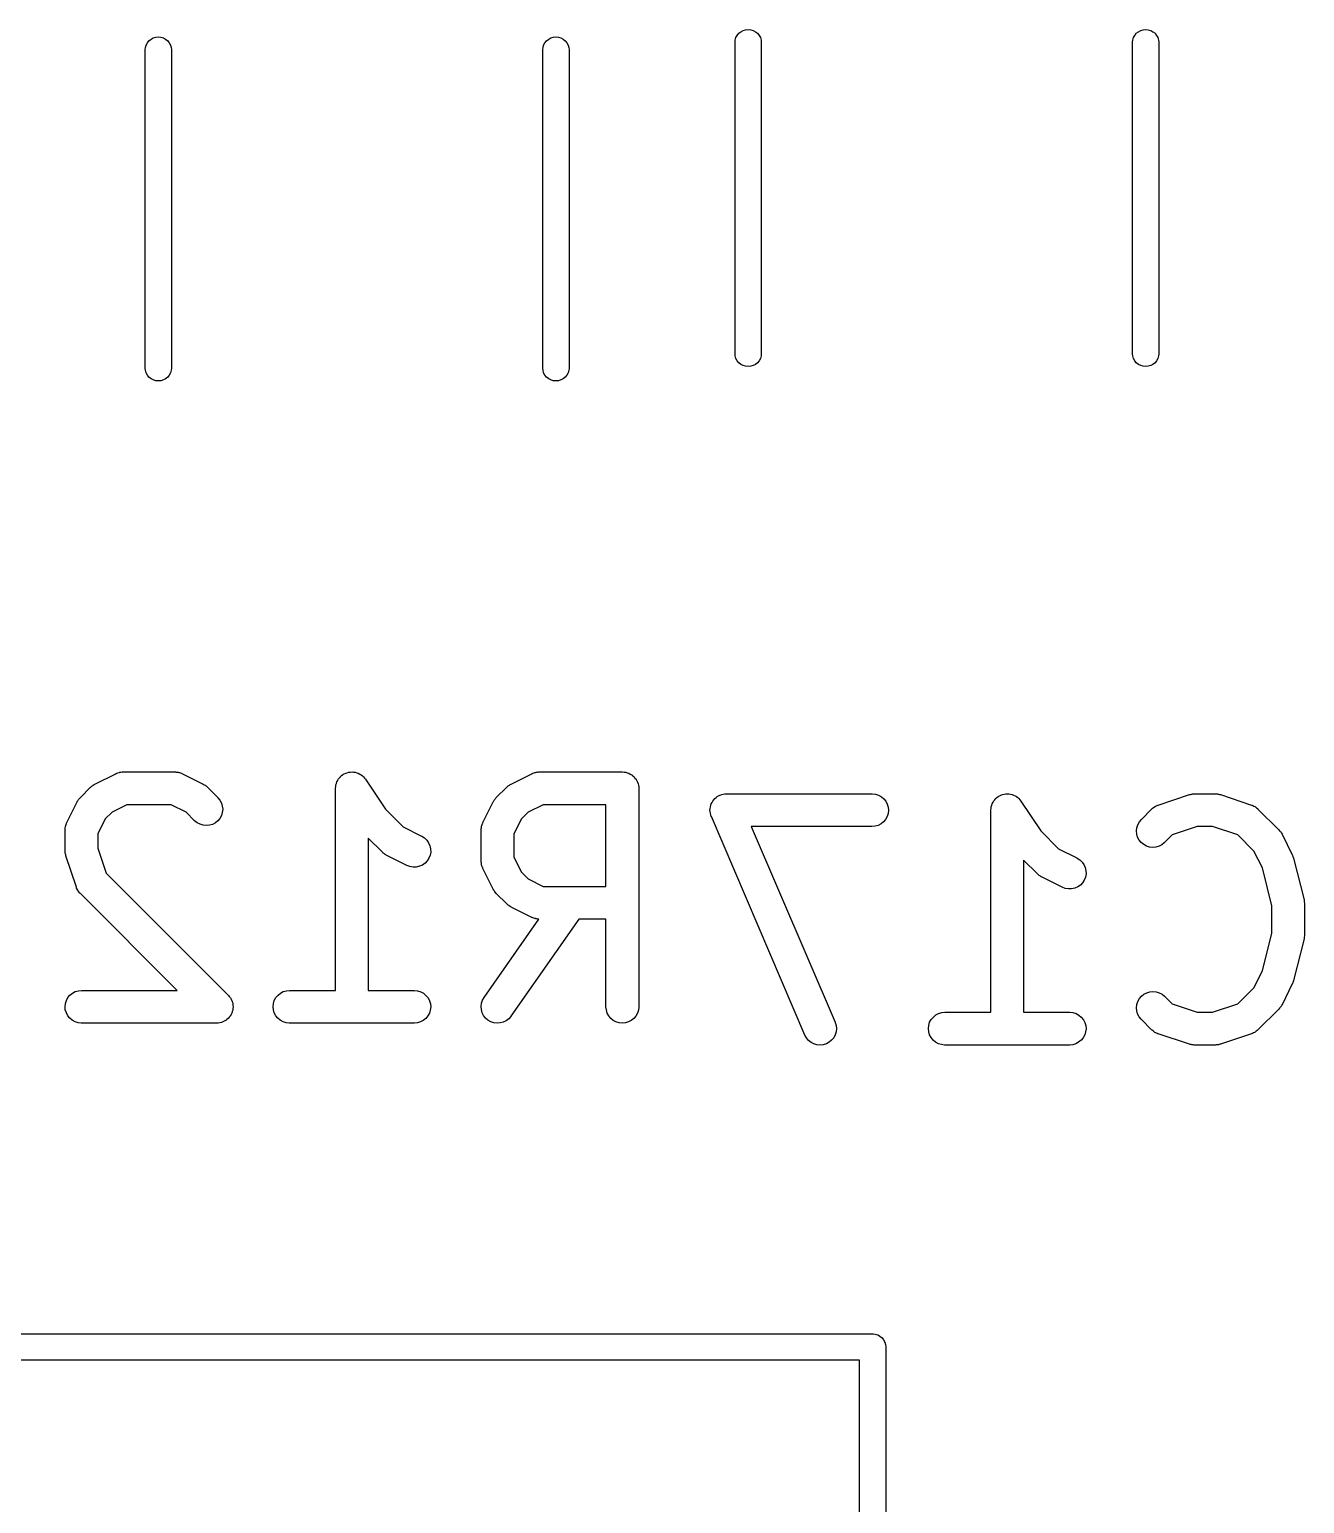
# Model space of a CAD drawing. Extents: x 60.5 to 142.6, y -115.4 to -60.2.
# Drawn here: x 101.5 to 107.34, y -81.23 to -74.48 of the extents above; entities that cross this region are included whole.
import ezdxf

# ---------------------------------------------------------------- set-up
doc = ezdxf.new("R2010")
doc.units = 0
doc.layers.add('BLACK', color=7, linetype='CONTINUOUS')

msp = doc.modelspace()

# ---------------------------------------------------------------- linework, layer by layer
at = {"layer": 'BLACK', "linetype": 'CONTINUOUS'}
for p, q in [((104.747, -74.4961), (104.757, -74.4886)), ((104.757, -74.4886), (104.767, -74.483)), ((104.767, -74.483), (104.778, -74.4796)), ((104.778, -74.4796), (104.79, -74.4785)), ((104.79, -74.4785), (104.802, -74.4796)), ((104.802, -74.4796), (104.813, -74.483)), ((104.813, -74.483), (104.823, -74.4886)), ((104.823, -74.4886), (104.833, -74.4961)), ((106.567, -74.4961), (106.577, -74.4886)), ((106.577, -74.4886), (106.587, -74.483)), ((106.587, -74.483), (106.598, -74.4796)), ((106.598, -74.4796), (106.61, -74.4785)), ((106.61, -74.4785), (106.622, -74.4796)), ((106.622, -74.4796), (106.633, -74.483)), ((106.633, -74.483), (106.643, -74.4886)), ((106.643, -74.4886), (106.653, -74.4961)), ((102.03, -74.57), (102.031, -74.5612)), ((102.031, -74.5612), (102.034, -74.5499)), ((102.034, -74.5499), (102.04, -74.5394)), ((102.04, -74.5394), (102.047, -74.5303)), ((102.047, -74.5303), (102.057, -74.5228)), ((102.057, -74.5228), (102.067, -74.5172)), ((102.067, -74.5172), (102.078, -74.5138)), ((102.078, -74.5138), (102.09, -74.5126)), ((102.09, -74.5126), (102.102, -74.5138)), ((102.102, -74.5138), (102.113, -74.5172)), ((102.113, -74.5172), (102.123, -74.5228)), ((102.123, -74.5228), (102.133, -74.5303)), ((102.133, -74.5303), (102.14, -74.5394)), ((102.14, -74.5394), (102.146, -74.5499)), ((102.146, -74.5499), (102.149, -74.5612)), ((102.149, -74.5612), (102.15, -74.57)), ((103.85, -74.57), (103.851, -74.5612)), ((103.851, -74.5612), (103.854, -74.5499)), ((103.854, -74.5499), (103.86, -74.5394)), ((103.86, -74.5394), (103.867, -74.5303)), ((103.867, -74.5303), (103.877, -74.5228)), ((103.877, -74.5228), (103.887, -74.5172)), ((103.887, -74.5172), (103.898, -74.5138)), ((103.898, -74.5138), (103.91, -74.5126)), ((103.91, -74.5126), (103.922, -74.5138)), ((103.922, -74.5138), (103.933, -74.5172)), ((103.933, -74.5172), (103.943, -74.5228)), ((103.943, -74.5228), (103.953, -74.5303)), ((103.953, -74.5303), (103.96, -74.5394)), ((103.96, -74.5394), (103.966, -74.5499)), ((103.966, -74.5499), (103.969, -74.5612)), ((103.969, -74.5612), (103.97, -74.57)), ((104.73, -74.5358), (104.731, -74.527)), ((104.73, -75.9642), (104.73, -74.5358)), ((104.731, -74.527), (104.734, -74.5157)), ((104.734, -74.5157), (104.74, -74.5053)), ((104.74, -74.5053), (104.747, -74.4961)), ((104.833, -74.4961), (104.84, -74.5053)), ((104.84, -74.5053), (104.846, -74.5157)), ((104.846, -74.5157), (104.849, -74.527)), ((104.849, -74.527), (104.85, -74.5358)), ((104.85, -74.5358), (104.85, -75.9642)), ((106.55, -74.5358), (106.551, -74.527)), ((106.55, -75.9642), (106.55, -74.5358)), ((106.551, -74.527), (106.554, -74.5157)), ((106.554, -74.5157), (106.56, -74.5053)), ((106.56, -74.5053), (106.567, -74.4961)), ((106.653, -74.4961), (106.66, -74.5053)), ((106.66, -74.5053), (106.666, -74.5157)), ((106.666, -74.5157), (106.669, -74.527)), ((106.669, -74.527), (106.67, -74.5358)), ((106.67, -74.5358), (106.67, -75.9642)), ((102.03, -76.03), (102.03, -74.57)), ((102.15, -74.57), (102.15, -76.03)), ((103.85, -76.03), (103.85, -74.57)), ((103.97, -74.57), (103.97, -76.03)), ((104.731, -75.973), (104.73, -75.9642)), ((104.734, -75.9843), (104.731, -75.973)), ((104.849, -75.973), (104.846, -75.9843)), ((104.85, -75.9642), (104.849, -75.973)), ((106.551, -75.973), (106.55, -75.9642)), ((106.554, -75.9843), (106.551, -75.973)), ((106.669, -75.973), (106.666, -75.9843)), ((106.67, -75.9642), (106.669, -75.973)), ((102.031, -76.0388), (102.03, -76.03)), ((102.034, -76.0501), (102.031, -76.0388)), ((102.149, -76.0388), (102.146, -76.0501)), ((102.15, -76.03), (102.149, -76.0388)), ((103.851, -76.0388), (103.85, -76.03)), ((103.854, -76.0501), (103.851, -76.0388)), ((103.969, -76.0388), (103.966, -76.0501)), ((103.97, -76.03), (103.969, -76.0388)), ((104.74, -75.9947), (104.734, -75.9843)), ((104.747, -76.0039), (104.74, -75.9947)), ((104.757, -76.0114), (104.747, -76.0039)), ((104.767, -76.017), (104.757, -76.0114)), ((104.778, -76.0204), (104.767, -76.017)), ((104.79, -76.0215), (104.778, -76.0204)), ((104.802, -76.0204), (104.79, -76.0215)), ((104.813, -76.017), (104.802, -76.0204)), ((104.823, -76.0114), (104.813, -76.017)), ((104.833, -76.0039), (104.823, -76.0114)), ((104.84, -75.9947), (104.833, -76.0039)), ((104.846, -75.9843), (104.84, -75.9947)), ((106.56, -75.9947), (106.554, -75.9843)), ((106.567, -76.0039), (106.56, -75.9947)), ((106.577, -76.0114), (106.567, -76.0039)), ((106.587, -76.017), (106.577, -76.0114)), ((106.598, -76.0204), (106.587, -76.017)), ((106.61, -76.0215), (106.598, -76.0204)), ((106.622, -76.0204), (106.61, -76.0215)), ((106.633, -76.017), (106.622, -76.0204)), ((106.643, -76.0114), (106.633, -76.017)), ((106.653, -76.0039), (106.643, -76.0114)), ((106.66, -75.9947), (106.653, -76.0039)), ((106.666, -75.9843), (106.66, -75.9947)), ((102.04, -76.0606), (102.034, -76.0501)), ((102.047, -76.0697), (102.04, -76.0606)), ((102.057, -76.0772), (102.047, -76.0697)), ((102.067, -76.0828), (102.057, -76.0772)), ((102.078, -76.0862), (102.067, -76.0828)), ((102.09, -76.0874), (102.078, -76.0862)), ((102.102, -76.0862), (102.09, -76.0874)), ((102.113, -76.0828), (102.102, -76.0862)), ((102.123, -76.0772), (102.113, -76.0828)), ((102.133, -76.0697), (102.123, -76.0772)), ((102.14, -76.0606), (102.133, -76.0697)), ((102.146, -76.0501), (102.14, -76.0606)), ((103.86, -76.0606), (103.854, -76.0501)), ((103.867, -76.0697), (103.86, -76.0606)), ((103.877, -76.0772), (103.867, -76.0697)), ((103.887, -76.0828), (103.877, -76.0772)), ((103.898, -76.0862), (103.887, -76.0828)), ((103.91, -76.0874), (103.898, -76.0862)), ((103.922, -76.0862), (103.91, -76.0874)), ((103.933, -76.0828), (103.922, -76.0862)), ((103.943, -76.0772), (103.933, -76.0828)), ((103.953, -76.0697), (103.943, -76.0772)), ((103.96, -76.0606), (103.953, -76.0697)), ((103.966, -76.0501), (103.96, -76.0606)), ((101.792, -77.9371), (101.796, -77.9352)), ((101.796, -77.9352), (101.8, -77.9329)), ((101.8, -77.9329), (101.895, -77.8853)), ((101.895, -77.8853), (101.896, -77.8848)), ((101.896, -77.8848), (101.898, -77.8841)), ((101.898, -77.8841), (101.9, -77.883)), ((101.9, -77.883), (101.905, -77.8816)), ((101.905, -77.8816), (101.91, -77.8798)), ((101.91, -77.8798), (101.912, -77.8794)), ((101.912, -77.8794), (101.914, -77.8788)), ((101.914, -77.8788), (101.919, -77.8783)), ((101.919, -77.8783), (101.924, -77.8775)), ((101.924, -77.8775), (101.926, -77.8776)), ((101.926, -77.8776), (101.929, -77.8774)), ((101.929, -77.8774), (102.167, -77.8774)), ((102.167, -77.8774), (102.168, -77.8774)), ((102.168, -77.8774), (102.17, -77.8776)), ((102.17, -77.8776), (102.172, -77.8776)), ((102.172, -77.8776), (102.177, -77.8784)), ((102.177, -77.8784), (102.182, -77.879)), ((102.182, -77.879), (102.184, -77.8797)), ((102.184, -77.8797), (102.187, -77.8801)), ((102.187, -77.8801), (102.191, -77.8819)), ((102.191, -77.8819), (102.196, -77.8834)), ((102.196, -77.8834), (102.198, -77.8845)), ((102.198, -77.8845), (102.2, -77.8853)), ((102.2, -77.8853), (102.295, -77.9329)), ((102.295, -77.9329), (102.296, -77.9334)), ((102.296, -77.9334), (102.3, -77.9357)), ((102.3, -77.9357), (102.304, -77.9377)), ((102.903, -77.9368), (102.905, -77.9296)), ((102.905, -77.9296), (102.907, -77.9229)), ((102.907, -77.9228), (102.911, -77.9162)), ((102.907, -77.9229), (102.907, -77.9228)), ((102.907, -77.9229), (102.907, -77.9229)), ((102.911, -77.9162), (102.914, -77.9101)), ((102.914, -77.91), (102.919, -77.9045)), ((102.914, -77.9101), (102.914, -77.91)), ((102.914, -77.9101), (102.914, -77.9101)), ((102.919, -77.9045), (102.924, -77.8989)), ((102.924, -77.8988), (102.929, -77.8943)), ((102.924, -77.8989), (102.924, -77.8988)), ((102.924, -77.8988), (102.924, -77.8988)), ((102.929, -77.8943), (102.935, -77.8897)), ((102.935, -77.8896), (102.941, -77.8863)), ((102.935, -77.8897), (102.935, -77.8896)), ((102.935, -77.8897), (102.935, -77.8897)), ((102.941, -77.8863), (102.948, -77.8829)), ((102.948, -77.8828), (102.955, -77.8808)), ((102.948, -77.8829), (102.948, -77.8828)), ((102.948, -77.8829), (102.948, -77.8829)), ((102.955, -77.8808), (102.962, -77.8787)), ((102.962, -77.8787), (102.969, -77.8781)), ((102.962, -77.8787), (102.962, -77.8787)), ((102.962, -77.8787), (102.962, -77.8787)), ((102.969, -77.8781), (102.977, -77.8774)), ((102.977, -77.8774), (102.977, -77.8774)), ((102.977, -77.8774), (102.984, -77.8781)), ((102.977, -77.8774), (102.977, -77.8774)), ((102.984, -77.8781), (102.991, -77.8789)), ((102.991, -77.8789), (102.991, -77.8789)), ((102.991, -77.8789), (102.991, -77.8789)), ((102.991, -77.8789), (102.998, -77.8811)), ((102.998, -77.8811), (103.005, -77.8832)), ((103.005, -77.8832), (103.005, -77.8832)), ((103.005, -77.8832), (103.005, -77.8832)), ((103.005, -77.8832), (103.012, -77.8868)), ((103.012, -77.8868), (103.018, -77.8901)), ((103.018, -77.8901), (103.018, -77.8902)), ((103.018, -77.8902), (103.018, -77.8902)), ((103.018, -77.8902), (103.024, -77.8948)), ((103.024, -77.8948), (103.029, -77.8994)), ((103.029, -77.8994), (103.029, -77.8995)), ((103.029, -77.8995), (103.029, -77.8995)), ((103.029, -77.8995), (103.034, -77.905)), ((103.034, -77.905), (103.039, -77.9108)), ((103.039, -77.9108), (103.13, -78.0475)), ((103.697, -77.9371), (103.701, -77.9352)), ((103.701, -77.9352), (103.705, -77.9329)), ((103.705, -77.9329), (103.8, -77.8853)), ((103.8, -77.8853), (103.801, -77.8848)), ((103.801, -77.8848), (103.803, -77.8841)), ((103.803, -77.8841), (103.805, -77.883)), ((103.805, -77.883), (103.81, -77.8816)), ((103.81, -77.8816), (103.814, -77.8798)), ((103.814, -77.8798), (103.817, -77.8794)), ((103.817, -77.8794), (103.819, -77.8788)), ((103.819, -77.8788), (103.824, -77.8783)), ((103.824, -77.8783), (103.829, -77.8775)), ((103.829, -77.8775), (103.831, -77.8776)), ((103.831, -77.8776), (103.833, -77.8774)), ((103.833, -77.8774), (104.214, -77.8774)), ((104.214, -77.8774), (104.215, -77.8774)), ((104.215, -77.8774), (104.215, -77.8774)), ((104.215, -77.8774), (104.215, -77.8774)), ((104.215, -77.8774), (104.215, -77.8774)), ((104.215, -77.8774), (104.222, -77.8782)), ((104.222, -77.8782), (104.229, -77.8789)), ((104.229, -77.8789), (104.23, -77.879)), ((104.23, -77.879), (104.23, -77.879)), ((104.23, -77.879), (104.237, -77.8811)), ((104.237, -77.8811), (104.243, -77.8832)), ((104.243, -77.8832), (104.244, -77.8834)), ((104.244, -77.8834), (104.244, -77.8834)), ((104.244, -77.8834), (104.25, -77.8869)), ((104.25, -77.8869), (104.256, -77.8902)), ((104.256, -77.8902), (104.256, -77.8904)), ((104.256, -77.8904), (104.257, -77.8905)), ((104.257, -77.8905), (104.262, -77.895)), ((104.262, -77.895), (104.268, -77.8995)), ((104.268, -77.8995), (104.268, -77.8997)), ((104.268, -77.8997), (104.268, -77.8999)), ((104.268, -77.8999), (104.272, -77.9054)), ((104.272, -77.9054), (104.277, -77.9109)), ((104.277, -77.9109), (104.277, -77.9111)), ((104.277, -77.9111), (104.277, -77.9113)), ((104.277, -77.9113), (104.28, -77.9176)), ((104.28, -77.9176), (104.284, -77.9238)), ((104.284, -77.9238), (104.284, -77.9241)), ((104.284, -77.9241), (104.284, -77.9243)), ((104.284, -77.9243), (104.286, -77.9311)), ((104.286, -77.9311), (104.288, -77.9378)), ((101.725, -78.0035), (101.727, -78.0009)), ((101.727, -78.0009), (101.73, -77.9978)), ((101.73, -77.9978), (101.733, -77.9946)), ((101.733, -77.9946), (101.78, -77.947)), ((101.78, -77.947), (101.781, -77.9462)), ((101.781, -77.9462), (101.784, -77.9436)), ((101.784, -77.9436), (101.787, -77.9407)), ((101.787, -77.9407), (101.79, -77.939)), ((101.79, -77.939), (101.792, -77.9371)), ((102.304, -77.9377), (102.306, -77.9397)), ((102.306, -77.9397), (102.309, -77.9414)), ((102.309, -77.9414), (102.312, -77.9443)), ((102.312, -77.9443), (102.315, -77.947)), ((102.315, -77.947), (102.363, -77.9946)), ((102.363, -77.9946), (102.363, -77.9953)), ((102.363, -77.9953), (102.372, -78.0068)), ((102.901, -77.9513), (102.902, -77.9442)), ((102.901, -77.9514), (102.901, -77.9513)), ((102.901, -77.9515), (102.901, -77.9514)), ((102.901, -77.9514), (102.901, -77.9514)), ((102.901, -77.9524), (102.901, -77.9515)), ((102.901, -78.8774), (102.901, -77.9524)), ((102.902, -77.9442), (102.903, -77.9369)), ((102.903, -77.9369), (102.903, -77.9368)), ((102.903, -77.9368), (102.903, -77.9368)), ((103.63, -78.0035), (103.632, -78.0009)), ((103.632, -78.0009), (103.635, -77.9978)), ((103.635, -77.9978), (103.637, -77.9946)), ((103.637, -77.9946), (103.685, -77.947)), ((103.685, -77.947), (103.686, -77.9462)), ((103.686, -77.9462), (103.689, -77.9436)), ((103.689, -77.9436), (103.692, -77.9407)), ((103.692, -77.9407), (103.695, -77.939)), ((103.695, -77.939), (103.697, -77.9371)), ((104.288, -77.9378), (104.288, -77.9381)), ((104.288, -77.9381), (104.288, -77.9383)), ((104.288, -77.9383), (104.289, -77.9453)), ((104.289, -77.9453), (104.289, -77.9524)), ((104.289, -77.9524), (104.289, -78.9524)), ((104.633, -78.005), (104.637, -77.9995)), ((104.637, -77.9994), (104.638, -77.9992)), ((104.637, -77.9995), (104.637, -77.9994)), ((104.638, -77.9992), (104.643, -77.9947)), ((104.643, -77.9947), (104.649, -77.9902)), ((104.649, -77.9899), (104.655, -77.9866)), ((104.649, -77.9901), (104.649, -77.9899)), ((104.649, -77.9902), (104.649, -77.9901)), ((104.655, -77.9866), (104.661, -77.9832)), ((104.661, -77.9832), (104.662, -77.9832)), ((104.662, -77.983), (104.669, -77.981)), ((104.662, -77.9832), (104.662, -77.983)), ((104.669, -77.981), (104.675, -77.9789)), ((104.675, -77.9789), (104.676, -77.9789)), ((104.676, -77.9788), (104.683, -77.9781)), ((104.676, -77.9789), (104.676, -77.9788)), ((104.683, -77.9781), (104.69, -77.9774)), ((104.69, -77.9774), (104.69, -77.9774)), ((104.69, -77.9774), (104.69, -77.9774)), ((104.69, -77.9774), (105.357, -77.9774)), ((105.357, -77.9774), (105.358, -77.9774)), ((105.358, -77.9774), (105.373, -77.979)), ((105.373, -77.979), (105.387, -77.9834)), ((105.387, -77.9834), (105.4, -77.9905)), ((105.4, -77.9905), (105.411, -77.9999)), ((105.411, -77.9999), (105.42, -78.0113)), ((105.919, -78.0045), (105.924, -77.9989)), ((105.924, -77.9988), (105.929, -77.9943)), ((105.924, -77.9989), (105.924, -77.9988)), ((105.924, -77.9988), (105.924, -77.9988)), ((105.929, -77.9943), (105.935, -77.9897)), ((105.935, -77.9896), (105.941, -77.9863)), ((105.935, -77.9897), (105.935, -77.9896)), ((105.935, -77.9897), (105.935, -77.9897)), ((105.941, -77.9863), (105.948, -77.9829)), ((105.948, -77.9828), (105.955, -77.9808)), ((105.948, -77.9829), (105.948, -77.9828)), ((105.948, -77.9829), (105.948, -77.9829)), ((105.955, -77.9808), (105.962, -77.9787)), ((105.962, -77.9787), (105.969, -77.9781)), ((105.962, -77.9787), (105.962, -77.9787)), ((105.962, -77.9787), (105.962, -77.9787)), ((105.969, -77.9781), (105.977, -77.9774)), ((105.977, -77.9774), (105.977, -77.9774)), ((105.977, -77.9774), (105.984, -77.9781)), ((105.977, -77.9774), (105.977, -77.9774)), ((105.984, -77.9781), (105.991, -77.9789)), ((105.991, -77.9789), (105.991, -77.9789)), ((105.991, -77.9789), (105.991, -77.9789)), ((105.991, -77.9789), (105.998, -77.9811)), ((105.998, -77.9811), (106.005, -77.9832)), ((106.005, -77.9832), (106.005, -77.9832)), ((106.005, -77.9832), (106.005, -77.9832)), ((106.005, -77.9832), (106.012, -77.9868)), ((106.012, -77.9868), (106.018, -77.9901)), ((106.018, -77.9901), (106.018, -77.9902)), ((106.018, -77.9902), (106.018, -77.9902)), ((106.018, -77.9902), (106.024, -77.9948)), ((106.024, -77.9948), (106.029, -77.9994)), ((106.029, -77.9994), (106.029, -77.9995)), ((106.029, -77.9995), (106.029, -77.9995)), ((106.029, -77.9995), (106.034, -78.0049)), ((106.667, -78.0288), (106.81, -77.9812)), ((106.81, -77.9812), (106.811, -77.9809)), ((106.811, -77.9809), (106.815, -77.98)), ((106.815, -77.98), (106.819, -77.9788)), ((106.819, -77.9788), (106.822, -77.9785)), ((106.822, -77.9785), (106.825, -77.9779)), ((106.825, -77.9779), (106.829, -77.9778)), ((106.829, -77.9778), (106.833, -77.9774)), ((106.833, -77.9774), (106.929, -77.9774)), ((106.929, -77.9774), (106.93, -77.9774)), ((106.93, -77.9774), (106.934, -77.9779)), ((106.934, -77.9779), (106.938, -77.978)), ((106.938, -77.978), (106.941, -77.9787)), ((106.941, -77.9787), (106.944, -77.979)), ((106.944, -77.979), (106.948, -77.9803)), ((106.948, -77.9803), (106.952, -77.9812)), ((106.952, -77.9812), (107.095, -78.0288)), ((101.671, -78.1093), (101.719, -78.0141)), ((101.719, -78.0131), (101.721, -78.0096)), ((101.719, -78.0141), (101.719, -78.0131)), ((101.721, -78.0096), (101.723, -78.0059)), ((101.723, -78.0059), (101.725, -78.0035)), ((101.878, -78.0616), (101.847, -78.092)), ((101.946, -78.0274), (101.878, -78.0616)), ((102.149, -78.0274), (101.946, -78.0274)), ((102.217, -78.0616), (102.149, -78.0274)), ((102.256, -78.1007), (102.217, -78.0616)), ((102.372, -78.0068), (102.379, -78.0198)), ((102.379, -78.0198), (102.383, -78.0338)), ((102.383, -78.063), (102.379, -78.0769)), ((102.383, -78.0338), (102.385, -78.0484)), ((102.385, -78.0484), (102.383, -78.063)), ((103.13, -78.0475), (103.211, -78.1288)), ((103.576, -78.1093), (103.623, -78.0141)), ((103.623, -78.0141), (103.624, -78.0131)), ((103.624, -78.0131), (103.626, -78.0096)), ((103.626, -78.0096), (103.628, -78.0059)), ((103.628, -78.0059), (103.63, -78.0035)), ((103.783, -78.0616), (103.752, -78.092)), ((103.851, -78.0274), (103.783, -78.0616)), ((104.139, -78.0274), (103.851, -78.0274)), ((104.139, -78.4012), (104.139, -78.0274)), ((104.615, -78.0519), (104.616, -78.0449)), ((104.616, -78.0521), (104.615, -78.0519)), ((104.615, -78.0524), (104.616, -78.0521)), ((104.616, -78.0594), (104.615, -78.0524)), ((104.616, -78.0449), (104.617, -78.0378)), ((104.617, -78.0664), (104.616, -78.0594)), ((104.617, -78.0373), (104.619, -78.0306)), ((104.617, -78.0376), (104.617, -78.0373)), ((104.617, -78.0378), (104.617, -78.0376)), ((104.617, -78.0667), (104.617, -78.0664)), ((104.617, -78.0669), (104.617, -78.0667)), ((104.619, -78.0737), (104.617, -78.0669)), ((104.619, -78.0306), (104.621, -78.0238)), ((104.621, -78.0233), (104.625, -78.017)), ((104.621, -78.0236), (104.621, -78.0233)), ((104.621, -78.0238), (104.621, -78.0236)), ((104.625, -78.017), (104.628, -78.0109)), ((104.628, -78.0104), (104.633, -78.005)), ((104.628, -78.0107), (104.628, -78.0104)), ((104.628, -78.0109), (104.628, -78.0107)), ((105.42, -78.0113), (105.427, -78.0243)), ((105.431, -78.0675), (105.426, -78.0814)), ((105.427, -78.0243), (105.431, -78.0383)), ((105.431, -78.0383), (105.432, -78.0529)), ((105.432, -78.0529), (105.431, -78.0675)), ((105.901, -78.0513), (105.902, -78.0442)), ((105.901, -78.0514), (105.901, -78.0513)), ((105.901, -78.0515), (105.901, -78.0514)), ((105.901, -78.0524), (105.901, -78.0515)), ((105.901, -78.0515), (105.901, -78.0515)), ((105.901, -78.9774), (105.901, -78.0524)), ((105.902, -78.0442), (105.903, -78.0369)), ((105.903, -78.0368), (105.905, -78.0296)), ((105.903, -78.0369), (105.903, -78.0368)), ((105.903, -78.0368), (105.903, -78.0368)), ((105.905, -78.0296), (105.907, -78.0229)), ((105.907, -78.0228), (105.911, -78.0162)), ((105.907, -78.0229), (105.907, -78.0228)), ((105.907, -78.0229), (105.907, -78.0229)), ((105.911, -78.0162), (105.914, -78.0101)), ((105.914, -78.01), (105.919, -78.0045)), ((105.914, -78.0101), (105.914, -78.01)), ((105.914, -78.0101), (105.914, -78.0101)), ((106.034, -78.0049), (106.039, -78.0108)), ((106.039, -78.0108), (106.13, -78.1475)), ((106.59, -78.0946), (106.637, -78.047)), ((106.637, -78.047), (106.638, -78.0462)), ((106.638, -78.0462), (106.64, -78.0449)), ((106.64, -78.0449), (106.641, -78.0433)), ((106.641, -78.0433), (106.646, -78.0403)), ((106.646, -78.0403), (106.65, -78.0371)), ((106.65, -78.0371), (106.652, -78.0361)), ((106.652, -78.0361), (106.653, -78.0348)), ((106.653, -78.0348), (106.658, -78.0327)), ((106.658, -78.0327), (106.663, -78.0304)), ((106.663, -78.0304), (106.665, -78.0297)), ((106.665, -78.0297), (106.667, -78.0288)), ((107.095, -78.0288), (107.096, -78.0292)), ((107.096, -78.0292), (107.098, -78.0301)), ((107.098, -78.0301), (107.1, -78.0308)), ((107.1, -78.0308), (107.105, -78.0332)), ((107.105, -78.0332), (107.109, -78.0353)), ((107.109, -78.0353), (107.111, -78.0366)), ((107.111, -78.0366), (107.113, -78.0377)), ((107.113, -78.0377), (107.117, -78.0409)), ((107.117, -78.0409), (107.121, -78.0439)), ((107.121, -78.0439), (107.123, -78.0456)), ((107.123, -78.0456), (107.124, -78.047)), ((107.124, -78.047), (107.22, -78.1422)), ((101.663, -78.1374), (101.664, -78.1324)), ((101.663, -78.1396), (101.663, -78.1374)), ((101.664, -78.1324), (101.665, -78.1273)), ((101.665, -78.1252), (101.666, -78.123)), ((101.665, -78.1273), (101.665, -78.1252)), ((101.666, -78.123), (101.668, -78.1182)), ((101.668, -78.1182), (101.669, -78.1133)), ((101.669, -78.1133), (101.67, -78.1114)), ((101.67, -78.1114), (101.671, -78.1093)), ((101.847, -78.092), (101.813, -78.1606)), ((102.268, -78.1099), (102.256, -78.1007)), ((102.281, -78.1169), (102.268, -78.1099)), ((102.295, -78.1211), (102.281, -78.1169)), ((102.309, -78.1226), (102.295, -78.1211)), ((102.324, -78.1212), (102.309, -78.1226)), ((102.338, -78.1171), (102.324, -78.1212)), ((102.351, -78.1102), (102.338, -78.1171)), ((102.362, -78.101), (102.351, -78.1102)), ((102.372, -78.0898), (102.362, -78.101)), ((102.379, -78.0769), (102.372, -78.0898)), ((103.211, -78.1288), (103.295, -78.171)), ((103.568, -78.1374), (103.569, -78.1324)), ((103.568, -78.1396), (103.568, -78.1374)), ((103.569, -78.1273), (103.57, -78.1252)), ((103.569, -78.1324), (103.569, -78.1273)), ((103.57, -78.1252), (103.571, -78.123)), ((103.571, -78.123), (103.572, -78.1182)), ((103.572, -78.1182), (103.574, -78.1133)), ((103.574, -78.1133), (103.575, -78.1114)), ((103.575, -78.1114), (103.576, -78.1093)), ((103.752, -78.092), (103.718, -78.1606)), ((104.621, -78.0805), (104.619, -78.0737)), ((104.621, -78.0807), (104.621, -78.0805)), ((104.621, -78.081), (104.621, -78.0807)), ((104.622, -78.0819), (104.621, -78.081)), ((105.05, -79.0819), (104.622, -78.0819)), ((105.357, -78.1274), (104.804, -78.1274)), ((104.804, -78.1274), (105.188, -79.0228)), ((105.372, -78.126), (105.357, -78.1274)), ((105.386, -78.1217), (105.372, -78.126)), ((105.399, -78.1148), (105.386, -78.1217)), ((105.41, -78.1056), (105.399, -78.1148)), ((105.419, -78.0943), (105.41, -78.1056)), ((105.426, -78.0814), (105.419, -78.0943)), ((106.568, -78.1474), (106.569, -78.1328)), ((106.569, -78.1328), (106.574, -78.1188)), ((106.574, -78.1188), (106.581, -78.1059)), ((106.581, -78.1059), (106.59, -78.0946)), ((106.846, -78.1274), (106.731, -78.1656)), ((106.916, -78.1274), (106.846, -78.1274)), ((107.031, -78.1656), (106.916, -78.1274)), ((101.663, -78.1418), (101.663, -78.1396)), ((101.663, -78.1429), (101.663, -78.1418)), ((101.663, -78.2381), (101.663, -78.1429)), ((101.813, -78.1606), (101.813, -78.2259)), ((103.114, -78.2435), (103.051, -78.1811)), ((103.051, -78.1811), (103.051, -78.8774)), ((103.295, -78.171), (103.296, -78.1715)), ((103.296, -78.1715), (103.309, -78.1795)), ((103.309, -78.1795), (103.319, -78.1897)), ((103.319, -78.1897), (103.327, -78.2017)), ((103.327, -78.2017), (103.333, -78.2151)), ((103.568, -78.1418), (103.568, -78.1396)), ((103.568, -78.1429), (103.568, -78.1418)), ((103.568, -78.2857), (103.568, -78.1429)), ((103.718, -78.1606), (103.718, -78.268)), ((106.13, -78.1475), (106.211, -78.2288)), ((106.569, -78.1619), (106.568, -78.1474)), ((106.573, -78.176), (106.569, -78.1619)), ((106.58, -78.1889), (106.573, -78.176)), ((106.589, -78.2003), (106.58, -78.1889)), ((106.601, -78.2097), (106.589, -78.2003)), ((106.695, -78.2014), (106.684, -78.2105)), ((106.696, -78.2007), (106.695, -78.2014)), ((106.731, -78.1656), (106.696, -78.2007)), ((107.105, -78.2397), (107.031, -78.1656)), ((107.22, -78.1422), (107.22, -78.1429)), ((107.22, -78.1429), (107.223, -78.1462)), ((107.223, -78.1462), (107.226, -78.1493)), ((107.226, -78.1493), (107.228, -78.152)), ((107.228, -78.152), (107.23, -78.1544)), ((107.23, -78.1544), (107.232, -78.1581)), ((107.232, -78.1581), (107.234, -78.1617)), ((107.234, -78.1617), (107.281, -78.2569)), ((101.664, -78.2423), (101.663, -78.2381)), ((101.664, -78.2465), (101.664, -78.2423)), ((101.664, -78.2495), (101.664, -78.2465)), ((101.665, -78.2527), (101.664, -78.2495)), ((101.666, -78.2567), (101.665, -78.2527)), ((101.667, -78.2608), (101.666, -78.2567)), ((101.667, -78.2618), (101.667, -78.2608)), ((101.715, -78.4047), (101.667, -78.2618)), ((101.813, -78.2259), (101.851, -78.3404)), ((103.117, -78.2462), (103.114, -78.2435)), ((103.12, -78.2491), (103.117, -78.2462)), ((103.123, -78.2508), (103.12, -78.2491)), ((103.125, -78.2528), (103.123, -78.2508)), ((103.129, -78.2548), (103.125, -78.2528)), ((103.132, -78.2571), (103.129, -78.2548)), ((103.133, -78.2576), (103.132, -78.2571)), ((103.228, -78.3052), (103.133, -78.2576)), ((103.329, -78.2721), (103.321, -78.2844)), ((103.334, -78.2585), (103.329, -78.2721)), ((103.333, -78.2151), (103.336, -78.2294)), ((103.337, -78.2441), (103.334, -78.2585)), ((103.336, -78.2294), (103.337, -78.2441)), ((103.718, -78.268), (103.752, -78.3365)), ((106.211, -78.2288), (106.295, -78.271)), ((106.295, -78.271), (106.296, -78.2715)), ((106.296, -78.2715), (106.309, -78.2795)), ((106.614, -78.2167), (106.601, -78.2097)), ((106.628, -78.221), (106.614, -78.2167)), ((106.642, -78.2226), (106.628, -78.221)), ((106.657, -78.2213), (106.642, -78.2226)), ((106.671, -78.2173), (106.657, -78.2213)), ((106.684, -78.2105), (106.671, -78.2173)), ((107.144, -78.3167), (107.105, -78.2397)), ((107.281, -78.2569), (107.282, -78.2579)), ((107.282, -78.2579), (107.282, -78.2582)), ((107.282, -78.2582), (107.282, -78.2585)), ((107.282, -78.2585), (107.284, -78.2651)), ((107.284, -78.2651), (107.287, -78.2716)), ((107.287, -78.2716), (107.287, -78.272)), ((107.287, -78.272), (107.287, -78.2723)), ((107.287, -78.2723), (107.335, -78.4628)), ((101.851, -78.3404), (102.41, -78.8993)), ((103.242, -78.3104), (103.228, -78.3052)), ((103.256, -78.3129), (103.242, -78.3104)), ((103.271, -78.3125), (103.256, -78.3129)), ((103.285, -78.3093), (103.271, -78.3125)), ((103.299, -78.3034), (103.285, -78.3093)), ((103.311, -78.295), (103.299, -78.3034)), ((103.321, -78.2844), (103.311, -78.295)), ((103.568, -78.2879), (103.568, -78.2857)), ((103.568, -78.2901), (103.568, -78.2879)), ((103.569, -78.2952), (103.568, -78.2901)), ((103.569, -78.3003), (103.569, -78.2952)), ((103.57, -78.3024), (103.569, -78.3003)), ((103.57, -78.3046), (103.57, -78.3024)), ((103.572, -78.3094), (103.57, -78.3046)), ((103.574, -78.3143), (103.572, -78.3094)), ((103.575, -78.3162), (103.574, -78.3143)), ((103.575, -78.3183), (103.575, -78.3162)), ((103.576, -78.3193), (103.575, -78.3183)), ((103.623, -78.4145), (103.576, -78.3193)), ((103.752, -78.3365), (103.783, -78.3669)), ((106.114, -78.3435), (106.051, -78.2811)), ((106.051, -78.2811), (106.051, -78.9774)), ((106.309, -78.2795), (106.319, -78.2897)), ((106.319, -78.2897), (106.327, -78.3017)), ((106.327, -78.3017), (106.333, -78.3151)), ((106.333, -78.3151), (106.336, -78.3294)), ((106.336, -78.3294), (106.337, -78.3441)), ((107.187, -78.4902), (107.144, -78.3167)), ((101.715, -78.4067), (101.715, -78.4047)), ((101.716, -78.4088), (101.715, -78.4067)), ((103.783, -78.3669), (103.851, -78.4012)), ((103.851, -78.4012), (104.139, -78.4012)), ((106.117, -78.3462), (106.114, -78.3435)), ((106.12, -78.3491), (106.117, -78.3462)), ((106.123, -78.3508), (106.12, -78.3491)), ((106.125, -78.3528), (106.123, -78.3508)), ((106.129, -78.3548), (106.125, -78.3528)), ((106.132, -78.3571), (106.129, -78.3548)), ((106.133, -78.3576), (106.132, -78.3571)), ((106.228, -78.4052), (106.133, -78.3576)), ((106.242, -78.4104), (106.228, -78.4052)), ((106.299, -78.4034), (106.285, -78.4093)), ((106.311, -78.395), (106.299, -78.4034)), ((106.321, -78.3844), (106.311, -78.395)), ((106.329, -78.3721), (106.321, -78.3844)), ((106.334, -78.3585), (106.329, -78.3721)), ((106.337, -78.3441), (106.334, -78.3585)), ((101.718, -78.4134), (101.716, -78.4088)), ((101.721, -78.418), (101.718, -78.4134)), ((101.722, -78.4198), (101.721, -78.418)), ((101.723, -78.4218), (101.722, -78.4198)), ((101.726, -78.4258), (101.723, -78.4218)), ((101.729, -78.43), (101.726, -78.4258)), ((101.731, -78.4315), (101.729, -78.43)), ((101.732, -78.4332), (101.731, -78.4315)), ((101.733, -78.434), (101.732, -78.4332)), ((102.176, -78.8774), (101.733, -78.434)), ((103.626, -78.4181), (103.623, -78.4145)), ((103.628, -78.4218), (103.626, -78.4181)), ((103.63, -78.4242), (103.628, -78.4218)), ((103.631, -78.4269), (103.63, -78.4242)), ((103.634, -78.4299), (103.631, -78.4269)), ((103.637, -78.4332), (103.634, -78.4299)), ((103.637, -78.434), (103.637, -78.4332)), ((103.685, -78.4816), (103.637, -78.434)), ((106.256, -78.4129), (106.242, -78.4104)), ((106.271, -78.4125), (106.256, -78.4129)), ((106.285, -78.4093), (106.271, -78.4125)), ((107.335, -78.4628), (107.335, -78.4638)), ((107.335, -78.4638), (107.335, -78.4651)), ((107.335, -78.4651), (107.335, -78.4664)), ((107.335, -78.4664), (107.336, -78.4724)), ((107.336, -78.4724), (107.337, -78.4783)), ((103.688, -78.4843), (103.685, -78.4816)), ((103.691, -78.4872), (103.688, -78.4843)), ((103.694, -78.4889), (103.691, -78.4872)), ((103.696, -78.4909), (103.694, -78.4889)), ((103.7, -78.4929), (103.696, -78.4909)), ((103.704, -78.4952), (103.7, -78.4929)), ((103.705, -78.4957), (103.704, -78.4952)), ((103.8, -78.5433), (103.705, -78.4957)), ((107.187, -78.6146), (107.187, -78.4902)), ((107.337, -78.4783), (107.337, -78.4796)), ((107.337, -78.4796), (107.337, -78.481)), ((107.337, -78.481), (107.337, -78.6238)), ((103.581, -78.9094), (103.832, -78.5512)), ((104.015, -78.5512), (103.704, -78.9954)), ((103.802, -78.5441), (103.8, -78.5433)), ((103.804, -78.5451), (103.802, -78.5441)), ((103.809, -78.5467), (103.804, -78.5451)), ((103.813, -78.5485), (103.809, -78.5467)), ((103.816, -78.5489), (103.813, -78.5485)), ((103.818, -78.5496), (103.816, -78.5489)), ((103.823, -78.5501), (103.818, -78.5496)), ((103.828, -78.551), (103.823, -78.5501)), ((103.83, -78.5509), (103.828, -78.551)), ((103.832, -78.5512), (103.83, -78.5509)), ((104.139, -78.5512), (104.015, -78.5512)), ((104.139, -78.9524), (104.139, -78.5512)), ((107.144, -78.7881), (107.187, -78.6146)), ((107.335, -78.642), (107.287, -78.8325)), ((107.336, -78.6335), (107.335, -78.6394)), ((107.335, -78.6394), (107.335, -78.6407)), ((107.335, -78.6407), (107.335, -78.642)), ((107.337, -78.6275), (107.336, -78.6335)), ((107.337, -78.6238), (107.337, -78.6249)), ((107.337, -78.6249), (107.337, -78.6262)), ((107.337, -78.6262), (107.337, -78.6275)), ((107.105, -78.8651), (107.144, -78.7881)), ((101.71, -78.883), (101.724, -78.8788)), ((101.724, -78.8788), (101.738, -78.8774)), ((101.738, -78.8774), (102.176, -78.8774)), ((102.662, -78.883), (102.676, -78.8788)), ((102.676, -78.8788), (102.69, -78.8774)), ((102.69, -78.8774), (102.901, -78.8774)), ((103.051, -78.8774), (103.262, -78.8774)), ((103.262, -78.8774), (103.263, -78.8774)), ((103.263, -78.8774), (103.277, -78.879)), ((103.277, -78.879), (103.291, -78.8834)), ((107.031, -78.9392), (107.105, -78.8651)), ((107.281, -78.8478), (107.234, -78.9431)), ((107.282, -78.8472), (107.281, -78.8475)), ((107.281, -78.8475), (107.281, -78.8478)), ((107.284, -78.8407), (107.282, -78.8472)), ((107.287, -78.8342), (107.284, -78.8407)), ((107.287, -78.8325), (107.287, -78.8335)), ((107.287, -78.8335), (107.287, -78.8338)), ((107.287, -78.8338), (107.287, -78.8342)), ((101.663, -78.9519), (101.665, -78.9373)), ((101.665, -78.9373), (101.669, -78.9233)), ((101.669, -78.9233), (101.676, -78.9104)), ((101.676, -78.9104), (101.685, -78.8992)), ((101.685, -78.8992), (101.697, -78.8899)), ((101.697, -78.8899), (101.71, -78.883)), ((102.41, -78.8993), (102.411, -78.8999)), ((102.411, -78.8999), (102.411, -78.8999)), ((102.411, -78.8999), (102.411, -78.8999)), ((102.411, -78.8999), (102.411, -78.9001)), ((102.411, -78.9001), (102.415, -78.9058)), ((102.415, -78.9058), (102.42, -78.9113)), ((102.42, -78.9113), (102.42, -78.9114)), ((102.42, -78.9114), (102.42, -78.9115)), ((102.42, -78.9115), (102.423, -78.9179)), ((102.423, -78.9179), (102.427, -78.9243)), ((102.427, -78.9243), (102.427, -78.9244)), ((102.427, -78.9244), (102.427, -78.9245)), ((102.427, -78.9245), (102.429, -78.9314)), ((102.429, -78.9314), (102.431, -78.9383)), ((102.431, -78.9383), (102.431, -78.9385)), ((102.431, -78.9385), (102.431, -78.9386)), ((102.431, -78.9386), (102.431, -78.9459)), ((102.431, -78.9459), (102.432, -78.9529)), ((102.615, -78.9519), (102.617, -78.9373)), ((102.617, -78.9373), (102.621, -78.9233)), ((102.621, -78.9233), (102.628, -78.9104)), ((102.628, -78.9104), (102.638, -78.8992)), ((102.638, -78.8992), (102.649, -78.8899)), ((102.649, -78.8899), (102.662, -78.883)), ((103.291, -78.8834), (103.304, -78.8905)), ((103.304, -78.8905), (103.315, -78.8999)), ((103.315, -78.8999), (103.325, -78.9113)), ((103.325, -78.9113), (103.331, -78.9243)), ((103.331, -78.9243), (103.336, -78.9383)), ((103.336, -78.9383), (103.337, -78.9529)), ((103.568, -78.9506), (103.57, -78.936)), ((103.57, -78.936), (103.574, -78.9221)), ((103.574, -78.9221), (103.581, -78.9094)), ((106.568, -78.9564), (106.569, -78.9418)), ((106.569, -78.9418), (106.574, -78.9278)), ((106.574, -78.9278), (106.581, -78.915)), ((106.581, -78.915), (106.59, -78.9037)), ((106.59, -78.9037), (106.602, -78.8945)), ((106.602, -78.8945), (106.615, -78.8877)), ((106.615, -78.8877), (106.629, -78.8835)), ((106.629, -78.8835), (106.643, -78.8821)), ((106.643, -78.8821), (106.658, -78.8836)), ((106.658, -78.8836), (106.672, -78.8879)), ((106.672, -78.8879), (106.685, -78.8948)), ((106.685, -78.8948), (106.696, -78.9041)), ((106.696, -78.9041), (106.731, -78.9392)), ((106.731, -78.9392), (106.846, -78.9774)), ((106.916, -78.9774), (107.031, -78.9392)), ((107.231, -78.9475), (107.229, -78.9512)), ((107.233, -78.944), (107.231, -78.9475)), ((107.234, -78.9431), (107.233, -78.944)), ((101.664, -78.9664), (101.663, -78.9519)), ((101.669, -78.9805), (101.664, -78.9664)), ((101.675, -78.9934), (101.669, -78.9805)), ((101.685, -79.0049), (101.675, -78.9934)), ((101.696, -79.0143), (101.685, -79.0049)), ((101.709, -79.0213), (101.696, -79.0143)), ((102.398, -79.015), (102.392, -79.0184)), ((102.399, -79.0149), (102.398, -79.015)), ((102.404, -79.0102), (102.399, -79.0148)), ((102.399, -79.0148), (102.399, -79.0149)), ((102.41, -79.0058), (102.404, -79.0102)), ((102.415, -79), (102.41, -79.0056)), ((102.41, -79.0056), (102.41, -79.0057)), ((102.41, -79.0057), (102.41, -79.0058)), ((102.419, -78.9945), (102.415, -79)), ((102.423, -78.988), (102.419, -78.9943)), ((102.419, -78.9943), (102.419, -78.9944)), ((102.419, -78.9944), (102.419, -78.9945)), ((102.426, -78.9817), (102.423, -78.988)), ((102.428, -78.9744), (102.426, -78.9814)), ((102.426, -78.9814), (102.426, -78.9816)), ((102.426, -78.9816), (102.426, -78.9817)), ((102.431, -78.9677), (102.428, -78.9744)), ((102.432, -78.9532), (102.431, -78.9602)), ((102.431, -78.9602), (102.431, -78.9675)), ((102.431, -78.9675), (102.431, -78.9676)), ((102.431, -78.9676), (102.431, -78.9677)), ((102.432, -78.9529), (102.432, -78.953)), ((102.432, -78.953), (102.432, -78.9532)), ((102.617, -78.9664), (102.615, -78.9519)), ((102.621, -78.9805), (102.617, -78.9664)), ((102.628, -78.9934), (102.621, -78.9805)), ((102.637, -79.0049), (102.628, -78.9934)), ((102.648, -79.0143), (102.637, -79.0049)), ((102.661, -79.0213), (102.648, -79.0143)), ((103.303, -79.0148), (103.29, -79.0217)), ((103.315, -79.0056), (103.303, -79.0148)), ((103.324, -78.9943), (103.315, -79.0056)), ((103.331, -78.9814), (103.324, -78.9943)), ((103.335, -78.9675), (103.331, -78.9814)), ((103.337, -78.9529), (103.335, -78.9675)), ((103.569, -78.9652), (103.568, -78.9506)), ((103.573, -78.9793), (103.569, -78.9652)), ((103.579, -78.9924), (103.573, -78.9793)), ((103.588, -79.0039), (103.579, -78.9924)), ((103.599, -79.0135), (103.588, -79.0039)), ((103.612, -79.0208), (103.599, -79.0135)), ((103.694, -79.0072), (103.682, -79.0161)), ((103.704, -78.9962), (103.694, -79.0072)), ((103.704, -78.9954), (103.704, -78.9962)), ((104.141, -78.9669), (104.139, -78.9524)), ((104.145, -78.981), (104.141, -78.9669)), ((104.152, -78.9939), (104.145, -78.981)), ((104.161, -79.0052), (104.152, -78.9939)), ((104.172, -79.0146), (104.161, -79.0052)), ((104.185, -79.0215), (104.172, -79.0146)), ((104.255, -79.0151), (104.242, -79.0219)), ((104.267, -79.006), (104.255, -79.0151)), ((104.276, -78.9948), (104.267, -79.006)), ((104.283, -78.9819), (104.276, -78.9948)), ((104.288, -78.968), (104.283, -78.9819)), ((104.289, -78.9534), (104.288, -78.968)), ((104.289, -78.9524), (104.289, -78.9534)), ((105.621, -79.0233), (105.628, -79.0104)), ((105.628, -79.0104), (105.638, -78.9992)), ((105.638, -78.9992), (105.649, -78.9899)), ((105.649, -78.9899), (105.662, -78.983)), ((105.662, -78.983), (105.676, -78.9788)), ((105.676, -78.9788), (105.69, -78.9774)), ((105.69, -78.9774), (105.901, -78.9774)), ((106.051, -78.9774), (106.262, -78.9774)), ((106.262, -78.9774), (106.263, -78.9774)), ((106.263, -78.9774), (106.277, -78.979)), ((106.277, -78.979), (106.291, -78.9834)), ((106.291, -78.9834), (106.304, -78.9905)), ((106.304, -78.9905), (106.315, -78.9999)), ((106.315, -78.9999), (106.325, -79.0113)), ((106.325, -79.0113), (106.331, -79.0243)), ((106.569, -78.9709), (106.568, -78.9564)), ((106.573, -78.985), (106.569, -78.9709)), ((106.58, -78.998), (106.573, -78.985)), ((106.589, -79.0094), (106.58, -78.998)), ((106.59, -79.0102), (106.589, -79.0094)), ((106.637, -79.0578), (106.59, -79.0102)), ((106.846, -78.9774), (106.916, -78.9774)), ((107.22, -78.9626), (107.124, -79.0578)), ((107.222, -78.9593), (107.22, -78.9626)), ((107.225, -78.9563), (107.222, -78.9593)), ((107.227, -78.9537), (107.225, -78.9563)), ((107.229, -78.9512), (107.227, -78.9537)), ((101.723, -79.0257), (101.709, -79.0213)), ((101.737, -79.0274), (101.723, -79.0257)), ((101.738, -79.0274), (101.737, -79.0274)), ((102.357, -79.0274), (101.738, -79.0274)), ((102.364, -79.0267), (102.357, -79.0274)), ((102.371, -79.026), (102.364, -79.0267)), ((102.372, -79.026), (102.371, -79.026)), ((102.379, -79.0239), (102.372, -79.026)), ((102.372, -79.026), (102.372, -79.026)), ((102.385, -79.0218), (102.379, -79.0239)), ((102.386, -79.0218), (102.385, -79.0218)), ((102.392, -79.0184), (102.386, -79.0217)), ((102.386, -79.0217), (102.386, -79.0218)), ((102.675, -79.0257), (102.661, -79.0213)), ((102.689, -79.0274), (102.675, -79.0257)), ((102.69, -79.0274), (102.689, -79.0274)), ((103.262, -79.0274), (102.69, -79.0274)), ((103.276, -79.026), (103.262, -79.0274)), ((103.29, -79.0217), (103.276, -79.026)), ((103.626, -79.0255), (103.612, -79.0208)), ((103.641, -79.0273), (103.626, -79.0255)), ((103.655, -79.0264), (103.641, -79.0273)), ((103.669, -79.0226), (103.655, -79.0264)), ((103.682, -79.0161), (103.669, -79.0226)), ((104.199, -79.0258), (104.185, -79.0215)), ((104.214, -79.0274), (104.199, -79.0258)), ((104.228, -79.0261), (104.214, -79.0274)), ((104.242, -79.0219), (104.228, -79.0261)), ((105.057, -79.0948), (105.05, -79.0819)), ((105.188, -79.081), (105.182, -79.0939)), ((105.188, -79.0228), (105.188, -79.0238)), ((105.188, -79.0238), (105.193, -79.0378)), ((105.193, -79.0669), (105.188, -79.081)), ((105.193, -79.0378), (105.194, -79.0524)), ((105.194, -79.0524), (105.193, -79.0669)), ((105.615, -79.0519), (105.617, -79.0373)), ((105.617, -79.0664), (105.615, -79.0519)), ((105.617, -79.0373), (105.621, -79.0233)), ((105.621, -79.0805), (105.617, -79.0664)), ((105.628, -79.0934), (105.621, -79.0805)), ((106.331, -79.0814), (106.324, -79.0943)), ((106.331, -79.0243), (106.336, -79.0383)), ((106.335, -79.0675), (106.331, -79.0814)), ((106.337, -79.0529), (106.335, -79.0675)), ((106.336, -79.0383), (106.337, -79.0529)), ((106.639, -79.0592), (106.637, -79.0578)), ((106.641, -79.0608), (106.639, -79.0592)), ((106.645, -79.0638), (106.641, -79.0608)), ((106.649, -79.0671), (106.645, -79.0638)), ((106.651, -79.0681), (106.649, -79.0671)), ((106.652, -79.0694), (106.651, -79.0681)), ((106.657, -79.0716), (106.652, -79.0694)), ((106.662, -79.074), (106.657, -79.0716)), ((106.664, -79.0746), (106.662, -79.074)), ((106.666, -79.0756), (106.664, -79.0746)), ((106.667, -79.0759), (106.666, -79.0756)), ((106.81, -79.1235), (106.667, -79.0759)), ((107.095, -79.0759), (106.952, -79.1235)), ((107.097, -79.075), (107.095, -79.0759)), ((107.099, -79.0744), (107.097, -79.075)), ((107.104, -79.072), (107.099, -79.0744)), ((107.109, -79.07), (107.104, -79.072)), ((107.11, -79.0687), (107.109, -79.07)), ((107.112, -79.0677), (107.11, -79.0687)), ((107.116, -79.0645), (107.112, -79.0677)), ((107.12, -79.0615), (107.116, -79.0645)), ((107.122, -79.0599), (107.12, -79.0615)), ((107.124, -79.0585), (107.122, -79.0599)), ((107.124, -79.0578), (107.124, -79.0585)), ((105.067, -79.106), (105.057, -79.0948)), ((105.078, -79.1151), (105.067, -79.106)), ((105.091, -79.1219), (105.078, -79.1151)), ((105.105, -79.1261), (105.091, -79.1219)), ((105.12, -79.1274), (105.105, -79.1261)), ((105.134, -79.1258), (105.12, -79.1274)), ((105.148, -79.1215), (105.134, -79.1258)), ((105.161, -79.1146), (105.148, -79.1215)), ((105.172, -79.1052), (105.161, -79.1146)), ((105.182, -79.0939), (105.172, -79.1052)), ((105.637, -79.1049), (105.628, -79.0934)), ((105.648, -79.1143), (105.637, -79.1049)), ((105.661, -79.1213), (105.648, -79.1143)), ((105.675, -79.1257), (105.661, -79.1213)), ((105.689, -79.1274), (105.675, -79.1257)), ((105.69, -79.1274), (105.689, -79.1274)), ((106.262, -79.1274), (105.69, -79.1274)), ((106.276, -79.126), (106.262, -79.1274)), ((106.29, -79.1217), (106.276, -79.126)), ((106.303, -79.1148), (106.29, -79.1217)), ((106.315, -79.1056), (106.303, -79.1148)), ((106.324, -79.0943), (106.315, -79.1056)), ((106.814, -79.1245), (106.81, -79.1235)), ((106.818, -79.1257), (106.814, -79.1245)), ((106.821, -79.1261), (106.818, -79.1257)), ((106.824, -79.1268), (106.821, -79.1261)), ((106.828, -79.1269), (106.824, -79.1268)), ((106.832, -79.1274), (106.828, -79.1269)), ((106.833, -79.1274), (106.832, -79.1274)), ((106.929, -79.1274), (106.833, -79.1274)), ((106.933, -79.127), (106.929, -79.1274)), ((106.937, -79.1269), (106.933, -79.127)), ((106.94, -79.1263), (106.937, -79.1269)), ((106.943, -79.126), (106.94, -79.1263)), ((106.947, -79.1247), (106.943, -79.126)), ((106.951, -79.1239), (106.947, -79.1247)), ((106.952, -79.1235), (106.951, -79.1239)), ((98.7629, -80.45), (105.357, -80.45)), ((105.357, -80.45), (105.36, -80.4497)), ((105.36, -80.4497), (105.363, -80.45)), ((105.363, -80.45), (105.363, -80.45)), ((105.363, -80.45), (105.372, -80.4509)), ((105.372, -80.4509), (105.383, -80.4543)), ((105.383, -80.4543), (105.391, -80.4584)), ((105.391, -80.4584), (105.393, -80.4599)), ((105.393, -80.4599), (105.403, -80.4674)), ((105.403, -80.4674), (105.41, -80.4765)), ((105.41, -80.4765), (105.416, -80.4869)), ((105.416, -80.4869), (105.419, -80.4982)), ((105.419, -80.4982), (105.42, -80.5068)), ((105.42, -80.5068), (105.42, -80.51)), ((105.42, -80.51), (105.42, -80.5129)), ((105.42, -80.5129), (105.42, -93.8071)), ((105.3, -80.57), (98.82, -80.57)), ((105.3, -93.75), (105.3, -80.57))]:
    msp.add_line(p, q, dxfattribs=at)

doc.saveas('drawing.dxf')
